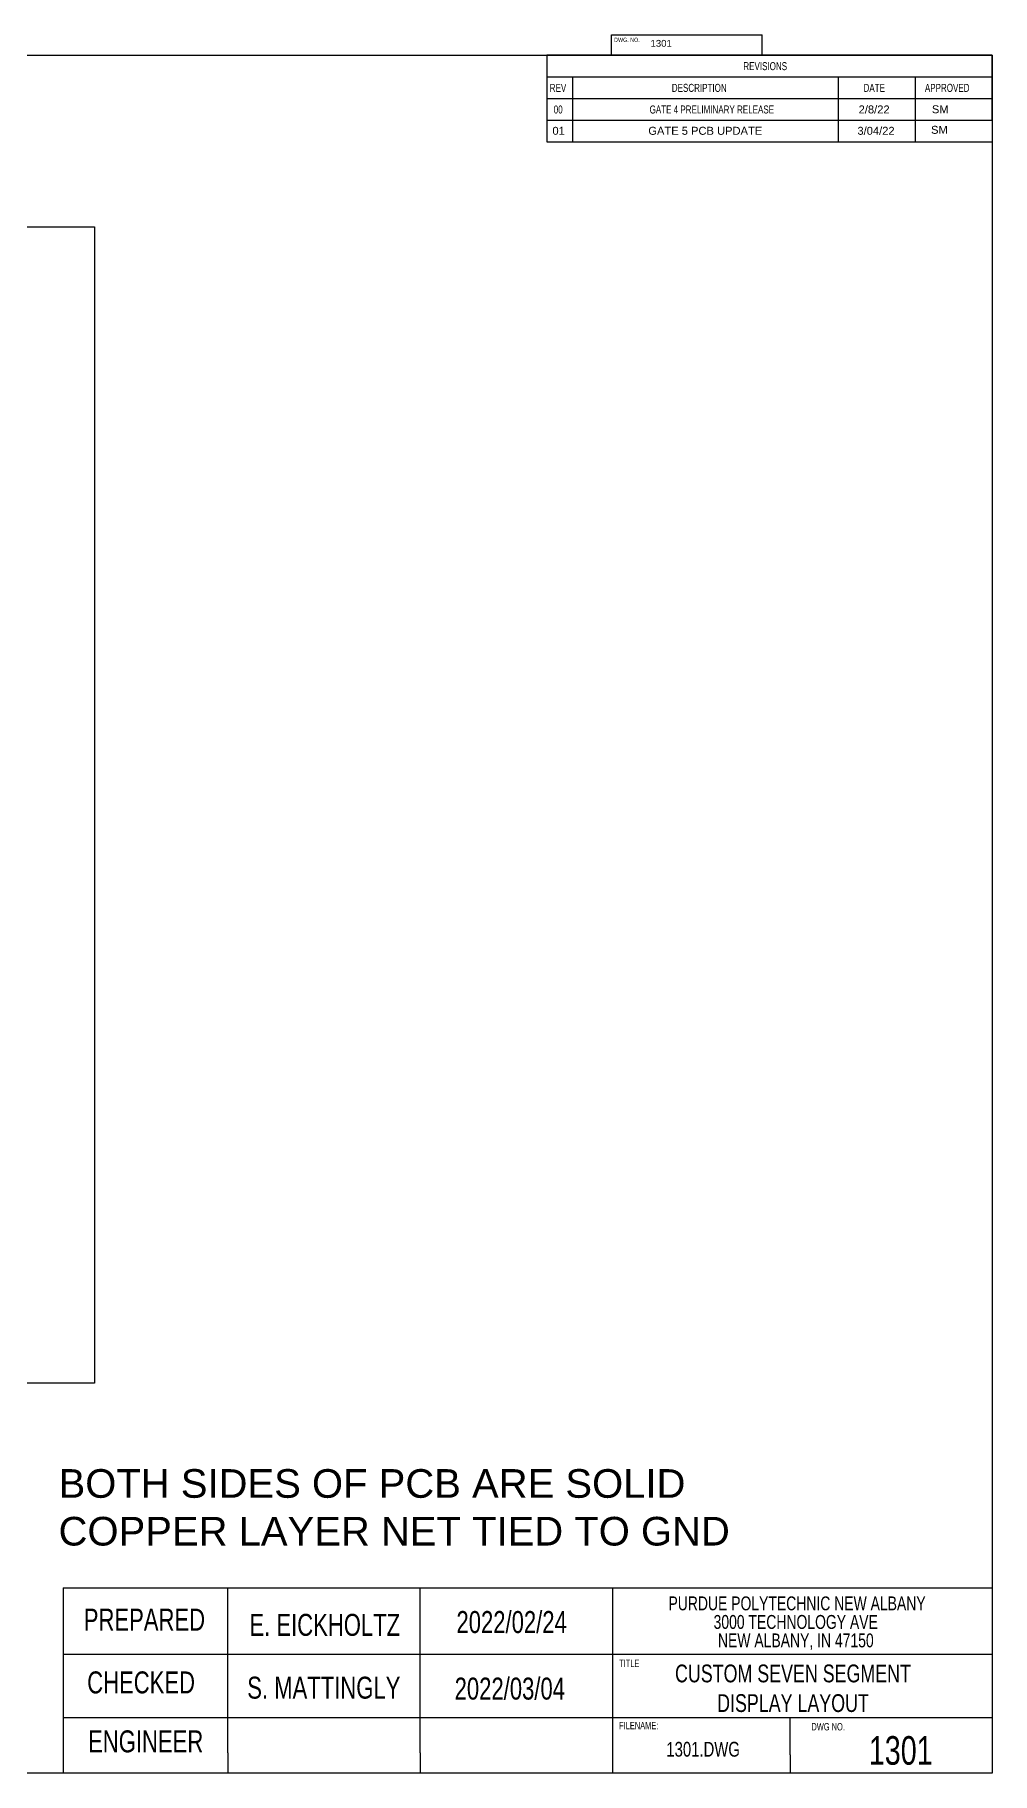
# Model space of a CAD drawing. Header units: inches. Extents: x 2.5 to 50.5, y 2.5 to 32.9.
# Drawn here: x 33.78 to 50.5, y 2.5 to 32.86 of the extents above; entities that cross this region are included whole.
import ezdxf

# ---------------------------------------------------------------- set-up
doc = ezdxf.new("R2010")
doc.units = ezdxf.units.IN
doc.header["$MEASUREMENT"] = 0
doc.layers.add('PDF_Geometry', color=7, linetype='Continuous', true_color=0xffcc00)
doc.layers.add('SLD-0', color=7, linetype='Continuous')
doc.styles.add('SLDTEXTSTYLE0', font='TXT', dxfattribs={"width": 0.75})
doc.styles.get("Standard").update_dxf_attribs({"font": 'arial.ttf'})

# ---------------------------------------------------------------- blocks, each defined once
blk = doc.blocks.new('SW_NOTE_0_8')
at = {"layer": 'SLD-0', "color": 0, "char_height": 0.125, "attachment_point": 2, "style": 'SLDTEXTSTYLE0'}
for s, insert in [('PURDUE POLYTECHNIC NEW ALBANY', (1.434, 0.161)), ('3000 TECHNOLOGY AVE', (1.422, -0.006)), ('NEW ALBANY, IN 47150', (1.423, -0.172))]:
    blk.add_mtext(s, dxfattribs=dict(at, insert=insert))
blk = doc.blocks.new('SW_TABLEANNOTATION_0')
at = {"color": 0, "linetype": 'Continuous', "lineweight": 25}
for p, q in [((0, 0), (0, -0.338)), ((0, 0), (0.4, 0)), ((0, 0), (0, -1.015)), ((6.955, 0), (0, 0)), ((0.4, 0), (4.55, 0)), ((4.55, 0), (5.75, 0)), ((5.75, 0), (6.955, 0)), ((6.955, 0), (6.955, -0.338)), ((6.955, -1.015), (6.955, 0)), ((0, -0.338), (0, -0.677)), ((0, -0.338), (0.4, -0.338)), ((0.4, -0.338), (0.4, -0.677)), ((0.4, -0.338), (4.55, -0.338)), ((4.55, -0.338), (4.55, -0.677)), ((4.55, -0.338), (5.75, -0.338)), ((5.75, -0.338), (5.75, -0.677)), ((5.75, -0.338), (6.955, -0.338)), ((6.955, -0.338), (6.955, -0.677)), ((0, -0.677), (0.4, -0.677)), ((0, -0.677), (0, -1.015)), ((0, -0.677), (6.955, -0.677)), ((0.4, -0.677), (4.55, -0.677)), ((0.4, -0.677), (0.4, -1.015)), ((4.55, -0.677), (5.75, -0.677)), ((4.55, -0.677), (4.55, -1.015)), ((5.75, -0.677), (6.955, -0.677)), ((5.75, -0.677), (5.75, -1.015)), ((6.955, -0.677), (6.955, -1.015)), ((0, -1.015), (0.4, -1.015)), ((0, -1.015), (6.955, -1.015)), ((0.4, -1.015), (4.55, -1.015)), ((4.55, -1.015), (5.75, -1.015)), ((5.75, -1.015), (6.955, -1.015))]:
    blk.add_line(p, q, dxfattribs=at)
at = {"color": 0, "linetype": 'Continuous', "lineweight": 18, "char_height": 0.125, "attachment_point": 1, "style": 'SLDTEXTSTYLE0'}
for s, insert in [('REVISIONS', (3.069, -0.107)), ('REV', (0.046, -0.446)), ('DESCRIPTION', (1.952, -0.446)), ('DATE', (4.946, -0.446)), ('APPROVED', (5.904, -0.446)), ('00', (0.108, -0.784)), ('GATE 4 PRELIMINARY RELEASE', (1.605, -0.784))]:
    blk.add_mtext(s, dxfattribs=dict(at, insert=insert))

msp = doc.modelspace()

# ---------------------------------------------------------------- linework, layer by layer
for p, q in [((2.5, 32.5), (50.5, 32.5)), ((50.5, 32.5), (50.5, 2.5)), ((42.724, 31.365), (42.724, 30.986)), ((43.172, 31.365), (43.172, 30.986)), ((47.811, 31.365), (47.811, 30.986)), ((49.153, 31.365), (49.153, 30.986)), ((42.724, 30.986), (50.5, 30.986)), ((34.278, 5.735), (34.278, 2.5)), ((40.638, 5.735), (50.5, 5.735)), ((37.156, 2.857), (37.156, 2.5)), ((40.515, 2.857), (40.515, 2.5)), ((46.972, 2.824), (46.972, 2.5)), ((36.5, 2.5), (2.5, 2.5)), ((50.5, 2.5), (36.5, 2.5)), ((50.5, 2.5), (50.5, 2.5))]:
    msp.add_line(p, q)
at = {"layer": 'PDF_Geometry', "color": 6, "lineweight": 25}
msp.add_lwpolyline([(10.15, 29.505), (34.83, 29.505), (34.83, 9.312), (10.15, 9.312)], close=True, dxfattribs=at)
at = {"layer": 'SLD-0', "color": 7, "linetype": 'Continuous', "lineweight": 25}
for p, q in [((43.853, 32.5), (43.853, 32.858)), ((43.853, 32.858), (46.481, 32.858)), ((46.481, 32.5), (46.481, 32.858)), ((34.278, 5.735), (43.874, 5.735)), ((34.278, 5.735), (43.874, 5.735)), ((37.156, 2.857), (37.156, 5.735)), ((40.515, 2.857), (40.515, 5.735)), ((43.874, 2.5), (43.874, 5.735)), ((34.278, 4.581), (43.874, 4.581)), ((43.874, 4.581), (50.5, 4.581)), ((34.278, 3.471), (43.874, 3.471)), ((43.874, 3.471), (50.5, 3.471)), ((46.972, 2.824), (46.972, 3.471))]:
    msp.add_line(p, q, dxfattribs=at)

# ---------------------------------------------------------------- block references
at = {"color": 7, "linetype": 'Continuous', "lineweight": 18, "xscale": 1.118033988749895, "yscale": 1.118033988749895, "zscale": 1.118033988749895}
msp.add_blockref('SW_TABLEANNOTATION_0', (42.724, 32.5), dxfattribs=at)
at = {"layer": 'SLD-0', "xscale": 1.941207928188159, "yscale": 1.941207928188159, "zscale": 1.552966342550527}
msp.add_blockref('SW_NOTE_0_8', (44.309, 5.275), dxfattribs=at)

# ---------------------------------------------------------------- texts
at = {"attachment_point": 1}
for s, width, gutter_width, insert, char_height in [('1301', 1.61993, 0.534, (44.535, 32.769), 0.1195), ('2/8/22', 0.791, 3.481, (48.168, 31.624), 0.1392), ('SM', 0.791, 3.481, (49.447, 31.627), 0.1392), ('SM', 0.791, 3.481, (49.432, 31.268), 0.1392), ('01', 0.791, 3.481, (42.822, 31.251), 0.1392), ('GATE 5 PCB UPDATE', 2.36064, 3.481, (44.496, 31.251), 0.13925), ('3/04/22', 0.791, 3.481, (48.147, 31.251), 0.1392), ('BOTH SIDES OF PCB ARE SOLID COPPER LAYER NET TIED TO GND', 11.87305, 2.5, (34.2, 7.81), 0.5)]:
    msp.add_mtext_dynamic_manual_height_columns(s, width=width, gutter_width=gutter_width, heights=[0], dxfattribs=dict(at, insert=insert, char_height=char_height))
at = {"layer": 'SLD-0', "style": 'SLDTEXTSTYLE0'}
for s, insert, char_height, attachment_point in [('DWG. NO.', (44.123, 32.807), 0.0746, 2), ('PREPARED', (35.699, 5.374), 0.3838, 2), ('CHECKED', (35.641, 4.278), 0.3838, 2), ('TITLE', (44.164, 4.483), 0.1294, 2), ('CUSTOM SEVEN SEGMENT\\PDISPLAY LAYOUT', (47.022, 4.398), 0.31059, 2), ('S. MATTINGLY', (38.831, 4.186), 0.38384, 2), ('2022/03/04', (42.078, 4.17), 0.3838, 2), ('FILENAME:', (44.329, 3.397), 0.1294, 2), ('DWG NO.', (47.344, 3.377), 0.1294, 1), ('ENGINEER', (35.721, 3.248), 0.3838, 2), ('1301.DWG', (45.453, 3.048), 0.2588, 2), ('1301', (48.903, 3.148), 0.5, 2)]:
    msp.add_mtext(s, dxfattribs=dict(at, insert=insert, char_height=char_height, attachment_point=attachment_point))
at = {"layer": 'SLD-0', "attachment_point": 2, "style": 'SLDTEXTSTYLE0'}
for s, insert, char_height, width in [('E. EICKHOLTZ', (38.848, 5.283), 0.38384, 3.43191), ('2022/02/24', (42.11, 5.332), 0.3838, 2.44698)]:
    msp.add_mtext(s, dxfattribs=dict(at, insert=insert, char_height=char_height, width=width))

doc.saveas('drawing.dxf')
